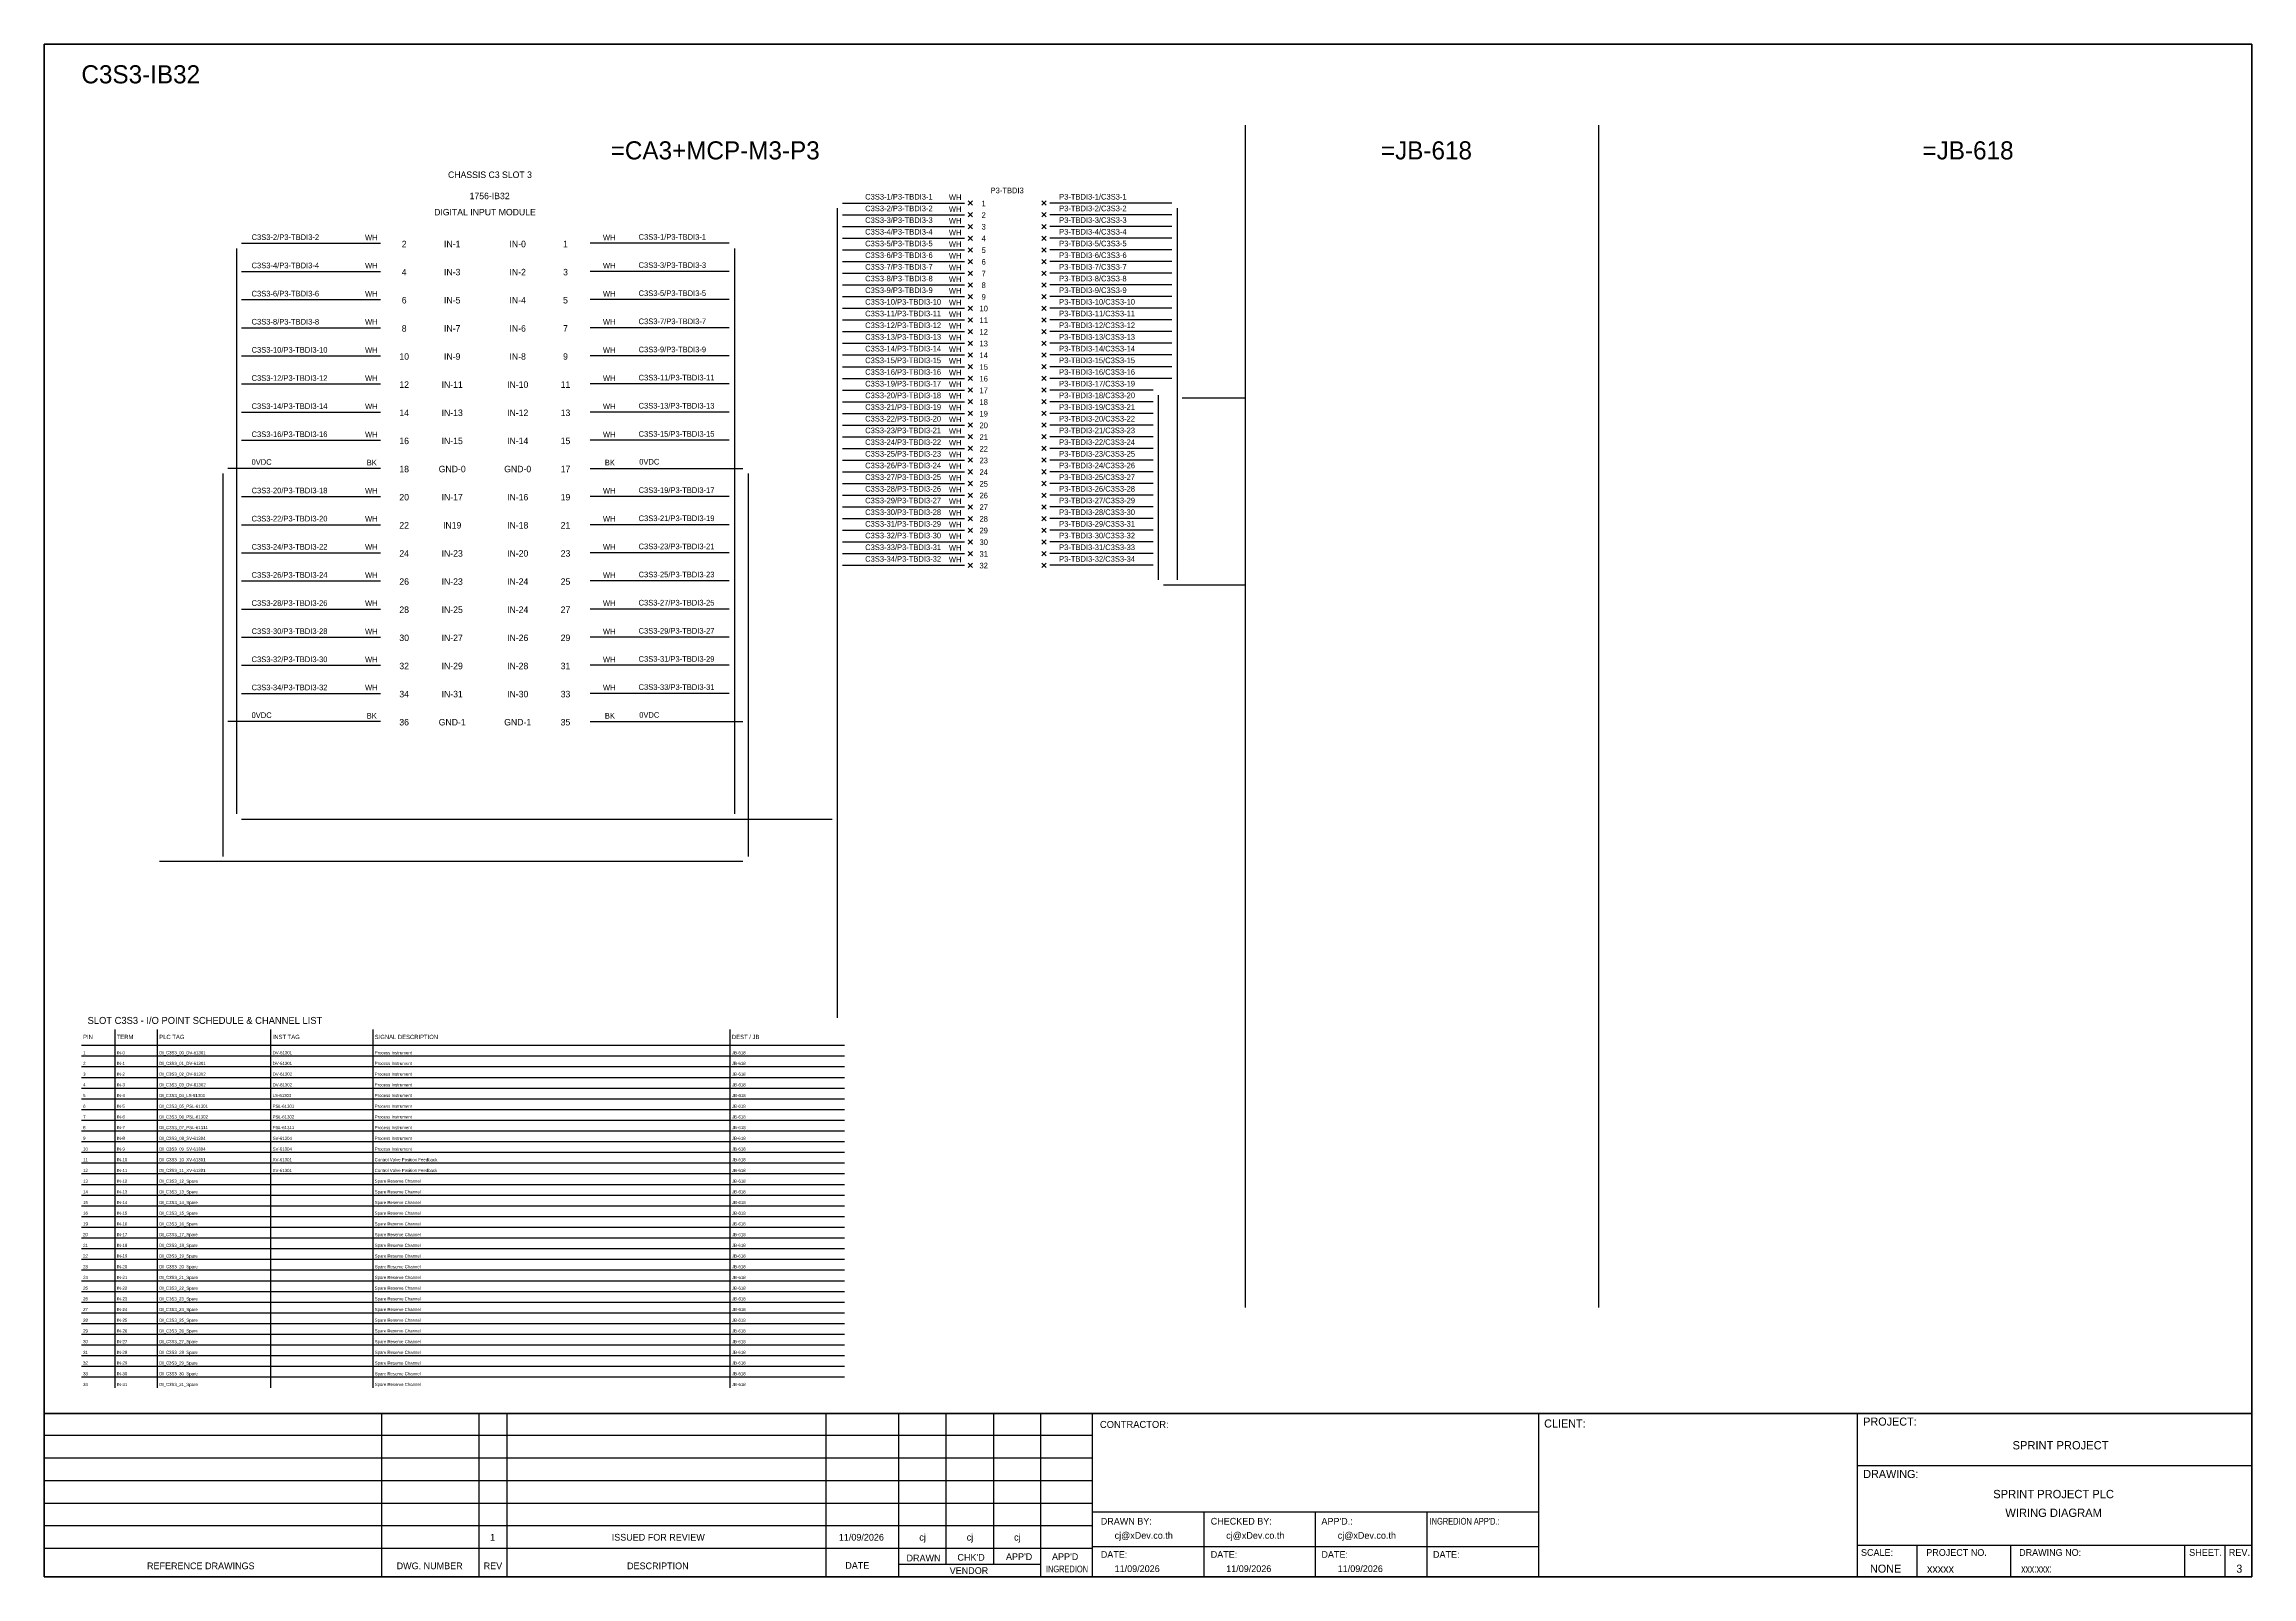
# Model space of a CAD drawing. Header units: metres. Extents: x 0 to 20667, y -39055 to 2704.
# Drawn here: x 8387 to 12280, y -18025 to -15321 of the extents above; entities that cross this region are included whole.
import ezdxf
from ezdxf.enums import TextEntityAlignment as Align

# ---------------------------------------------------------------- set-up
doc = ezdxf.new("R2010")
doc.units = ezdxf.units.M

msp = doc.modelspace()

# ---------------------------------------------------------------- linework, layer by layer
at = {"color": 1, "ltscale": 25.4}
for p, q in [((10023.8, -15597.8), (10016.2, -15605.4)), ((10016.2, -15597.8), (10023.8, -15605.4)), ((10145.9, -15597.8), (10153.6, -15605.4)), ((10153.6, -15597.8), (10145.9, -15605.4)), ((10023.8, -15618.4), (10016.2, -15626)), ((10016.2, -15618.4), (10023.8, -15626)), ((10023.8, -15639), (10016.2, -15646.7)), ((10016.2, -15639), (10023.8, -15646.7)), ((10145.9, -15618.4), (10153.6, -15626)), ((10153.6, -15618.4), (10145.9, -15626)), ((10145.9, -15639), (10153.6, -15646.7)), ((10153.6, -15639), (10145.9, -15646.7)), ((10023.8, -15659.6), (10016.2, -15667.3)), ((10016.2, -15659.6), (10023.8, -15667.3)), ((10023.8, -15680.2), (10016.2, -15687.9)), ((10016.2, -15680.2), (10023.8, -15687.9)), ((10145.9, -15659.6), (10153.6, -15667.3)), ((10153.6, -15659.6), (10145.9, -15667.3)), ((10145.9, -15680.2), (10153.6, -15687.9)), ((10153.6, -15680.2), (10145.9, -15687.9)), ((10023.8, -15700.8), (10016.2, -15708.5)), ((10016.2, -15700.8), (10023.8, -15708.5)), ((10023.8, -15721.4), (10016.2, -15729.1)), ((10016.2, -15721.4), (10023.8, -15729.1)), ((10145.9, -15700.8), (10153.6, -15708.5)), ((10153.6, -15700.8), (10145.9, -15708.5)), ((10145.9, -15721.4), (10153.6, -15729.1)), ((10153.6, -15721.4), (10145.9, -15729.1)), ((10023.8, -15742), (10016.2, -15749.7)), ((10016.2, -15742), (10023.8, -15749.7)), ((10023.8, -15762.7), (10016.2, -15770.3)), ((10016.2, -15762.7), (10023.8, -15770.3)), ((10145.9, -15742), (10153.6, -15749.7)), ((10153.6, -15742), (10145.9, -15749.7)), ((10145.9, -15762.7), (10153.6, -15770.3)), ((10153.6, -15762.7), (10145.9, -15770.3)), ((10023.8, -15783.3), (10016.2, -15790.9)), ((10016.2, -15783.3), (10023.8, -15790.9)), ((10023.8, -15803.9), (10016.2, -15811.5)), ((10016.2, -15803.9), (10023.8, -15811.5)), ((10145.9, -15783.3), (10153.6, -15790.9)), ((10153.6, -15783.3), (10145.9, -15790.9)), ((10145.9, -15803.9), (10153.6, -15811.5)), ((10153.6, -15803.9), (10145.9, -15811.5)), ((10023.8, -15824.5), (10016.2, -15832.2)), ((10016.2, -15824.5), (10023.8, -15832.2)), ((10023.8, -15845.1), (10016.2, -15852.8)), ((10016.2, -15845.1), (10023.8, -15852.8)), ((10145.9, -15824.5), (10153.6, -15832.2)), ((10153.6, -15824.5), (10145.9, -15832.2)), ((10145.9, -15845.1), (10153.6, -15852.8)), ((10153.6, -15845.1), (10145.9, -15852.8)), ((10023.8, -15865.7), (10016.2, -15873.4)), ((10016.2, -15865.7), (10023.8, -15873.4)), ((10145.9, -15865.7), (10153.6, -15873.4)), ((10153.6, -15865.7), (10145.9, -15873.4)), ((10023.8, -15886.3), (10016.2, -15894)), ((10016.2, -15886.3), (10023.8, -15894)), ((10023.8, -15906.9), (10016.2, -15914.6)), ((10016.2, -15906.9), (10023.8, -15914.6)), ((10145.9, -15886.3), (10153.6, -15894)), ((10153.6, -15886.3), (10145.9, -15894)), ((10145.9, -15906.9), (10153.6, -15914.6)), ((10153.6, -15906.9), (10145.9, -15914.6)), ((10023.8, -15927.5), (10016.2, -15935.2)), ((10016.2, -15927.5), (10023.8, -15935.2)), ((10023.8, -15948.2), (10016.2, -15955.8)), ((10016.2, -15948.2), (10023.8, -15955.8)), ((10145.9, -15927.5), (10153.6, -15935.2)), ((10153.6, -15927.5), (10145.9, -15935.2)), ((10145.9, -15948.2), (10153.6, -15955.8)), ((10153.6, -15948.2), (10145.9, -15955.8)), ((10023.8, -15968.8), (10016.2, -15976.4)), ((10016.2, -15968.8), (10023.8, -15976.4)), ((10023.8, -15989.4), (10016.2, -15997.1)), ((10016.2, -15989.4), (10023.8, -15997.1)), ((10145.9, -15968.8), (10153.6, -15976.4)), ((10153.6, -15968.8), (10145.9, -15976.4)), ((10145.9, -15989.4), (10153.6, -15997.1)), ((10153.6, -15989.4), (10145.9, -15997.1)), ((10023.8, -16010), (10016.2, -16017.7)), ((10016.2, -16010), (10023.8, -16017.7)), ((10023.8, -16030.6), (10016.2, -16038.3)), ((10016.2, -16030.6), (10023.8, -16038.3)), ((10145.9, -16010), (10153.6, -16017.7)), ((10153.6, -16010), (10145.9, -16017.7)), ((10145.9, -16030.6), (10153.6, -16038.3)), ((10153.6, -16030.6), (10145.9, -16038.3)), ((10023.8, -16051.2), (10016.2, -16058.9)), ((10016.2, -16051.2), (10023.8, -16058.9)), ((10023.8, -16071.8), (10016.2, -16079.5)), ((10016.2, -16071.8), (10023.8, -16079.5)), ((10145.9, -16051.2), (10153.6, -16058.9)), ((10153.6, -16051.2), (10145.9, -16058.9)), ((10145.9, -16071.8), (10153.6, -16079.5)), ((10153.6, -16071.8), (10145.9, -16079.5)), ((10023.8, -16092.4), (10016.2, -16100.1)), ((10016.2, -16092.4), (10023.8, -16100.1)), ((10023.8, -16113.1), (10016.2, -16120.7)), ((10016.2, -16113.1), (10023.8, -16120.7)), ((10145.9, -16092.4), (10153.6, -16100.1)), ((10153.6, -16092.4), (10145.9, -16100.1)), ((10145.9, -16113.1), (10153.6, -16120.7)), ((10153.6, -16113.1), (10145.9, -16120.7)), ((10023.8, -16133.7), (10016.2, -16141.3)), ((10016.2, -16133.7), (10023.8, -16141.3)), ((10023.8, -16154.3), (10016.2, -16161.9)), ((10016.2, -16154.3), (10023.8, -16161.9)), ((10145.9, -16133.7), (10153.6, -16141.3)), ((10153.6, -16133.7), (10145.9, -16141.3)), ((10145.9, -16154.3), (10153.6, -16161.9)), ((10153.6, -16154.3), (10145.9, -16161.9)), ((10023.8, -16174.9), (10016.2, -16182.6)), ((10016.2, -16174.9), (10023.8, -16182.6)), ((10023.8, -16195.5), (10016.2, -16203.2)), ((10016.2, -16195.5), (10023.8, -16203.2)), ((10145.9, -16174.9), (10153.6, -16182.6)), ((10153.6, -16174.9), (10145.9, -16182.6)), ((10145.9, -16195.5), (10153.6, -16203.2)), ((10153.6, -16195.5), (10145.9, -16203.2)), ((10023.8, -16216.1), (10016.2, -16223.8)), ((10016.2, -16216.1), (10023.8, -16223.8)), ((10145.9, -16216.1), (10153.6, -16223.8)), ((10153.6, -16216.1), (10145.9, -16223.8)), ((10023.8, -16236.7), (10016.2, -16244.4)), ((10016.2, -16236.7), (10023.8, -16244.4)), ((10145.9, -16236.7), (10153.6, -16244.4)), ((10153.6, -16236.7), (10145.9, -16244.4))]:
    msp.add_line(p, q, dxfattribs=at)
at = {"color": 7}
for p, q in [((8452.3, -17087.4), (9798.1, -17087.4)), ((8511.6, -17691.5), (8511.6, -17059.4)), ((8586.6, -17691.5), (8586.6, -17059.4)), ((8786.6, -17691.5), (8786.6, -17059.4)), ((8966.6, -17691.5), (8966.6, -17059.4)), ((9596.6, -17691.5), (9596.6, -17059.4))]:
    msp.add_line(p, q, dxfattribs=at)
at = {"color": 8}
for p, q in [((8452.3, -17106.3), (9798.1, -17106.3)), ((8452.3, -17125.1), (9798.1, -17125.1)), ((8452.3, -17144), (9798.1, -17144)), ((8452.3, -17162.9), (9798.1, -17162.9)), ((8452.3, -17181.8), (9798.1, -17181.8)), ((8452.3, -17200.7), (9798.1, -17200.7)), ((8452.3, -17219.5), (9798.1, -17219.5)), ((8452.3, -17238.4), (9798.1, -17238.4)), ((8452.3, -17257.3), (9798.1, -17257.3)), ((8452.3, -17276.2), (9798.1, -17276.2)), ((8452.3, -17295), (9798.1, -17295)), ((8452.3, -17313.9), (9798.1, -17313.9)), ((8452.3, -17332.8), (9798.1, -17332.8)), ((8452.3, -17351.7), (9798.1, -17351.7)), ((8452.3, -17370.6), (9798.1, -17370.6)), ((8452.3, -17389.4), (9798.1, -17389.4)), ((8452.3, -17408.3), (9798.1, -17408.3)), ((8452.3, -17427.2), (9798.1, -17427.2)), ((8452.3, -17446.1), (9798.1, -17446.1)), ((8452.3, -17464.9), (9798.1, -17464.9)), ((8452.3, -17483.8), (9798.1, -17483.8)), ((8452.3, -17502.7), (9798.1, -17502.7)), ((8452.3, -17521.6), (9798.1, -17521.6)), ((8452.3, -17540.5), (9798.1, -17540.5)), ((8452.3, -17559.3), (9798.1, -17559.3)), ((8452.3, -17578.2), (9798.1, -17578.2)), ((8452.3, -17597.1), (9798.1, -17597.1)), ((8452.3, -17616), (9798.1, -17616)), ((8452.3, -17634.9), (9798.1, -17634.9)), ((8452.3, -17653.7), (9798.1, -17653.7)), ((8452.3, -17672.6), (9798.1, -17672.6))]:
    msp.add_line(p, q, dxfattribs=at)
at = {"color": 4}
for p, q in [((11688.9, -17969.2), (11688.9, -18025.3)), ((11854.2, -17969.2), (11854.2, -18025.3))]:
    msp.add_line(p, q, dxfattribs=at)
at = {"color": 4, "ltscale": 0.5}
for p, q in [((12161.3, -17969.2), (12161.3, -18025.3)), ((12161.3, -17969.2), (12161.3, -18025.3)), ((12232.5, -17969.2), (12232.5, -18025.3)), ((12232.5, -17969.2), (12232.5, -18025.3))]:
    msp.add_line(p, q, dxfattribs=at)
at = {"layer": 'GT_1', "color": 4}
for p, q in [((8982, -18025.3), (8982, -17737.1)), ((9153.9, -18025.3), (9153.9, -17737.1)), ((9203, -18025.3), (9203, -17737.1)), ((9765.7, -18025.3), (9765.7, -17737.1)), ((9894, -18025.3), (9894, -17737.1)), ((9977.6, -18003.5), (9977.6, -17737.1)), ((10061.1, -18003.5), (10061.1, -17737.1)), ((10144.4, -18025.3), (10144.4, -17737.1)), ((10235.4, -18025.3), (10235.4, -17737.1)), ((11022.4, -18025.3), (11022.4, -17737.1)), ((11584.7, -18025.3), (11584.7, -17737.1)), ((11584.7, -18025.3), (11584.7, -17737.1)), ((11584.7, -18025.3), (11584.7, -17737.1)), ((10235.4, -17776), (8386.6, -17776)), ((10235.4, -17815.8), (8386.6, -17815.8)), ((10235.4, -17855.7), (8386.6, -17855.7)), ((10235.4, -17895.6), (8386.6, -17895.6)), ((10235.4, -17935.5), (8386.6, -17935.5)), ((11022.4, -17911), (10235.4, -17911)), ((10432.2, -18025.3), (10432.2, -17911)), ((10628.9, -18025.3), (10628.9, -17911)), ((10825.7, -18025.3), (10825.7, -17911)), ((10235.3, -17975.5), (8386.6, -17975.5)), ((11022.4, -17972.4), (10235.4, -17972.4)), ((11584.7, -17969.2), (12279.9, -17969.2)), ((10144.4, -18003.5), (9894, -18003.5))]:
    msp.add_line(p, q, dxfattribs=at)
at = {"layer": 'HELPPOINT', "color": 4, "lineweight": 35}
for p, q in [((8386.6, -18025.3), (8386.6, -15321.1)), ((8386.6, -15321.1), (12279.9, -15321.1)), ((8386.6, -18025.3), (8386.6, -15321.1)), ((8386.6, -15321.1), (12279.9, -15321.1)), ((12279.9, -15321.1), (12279.9, -18025.3)), ((12279.9, -15321.1), (12279.9, -18025.3)), ((12279.9, -18025.3), (8386.6, -18025.3)), ((12279.9, -18025.3), (8386.6, -18025.3))]:
    msp.add_line(p, q, dxfattribs=at)
at = {"layer": 'HELPPOINT', "color": 4}
for p, q in [((11584.7, -17828.7), (12279.9, -17828.7)), ((11584.7, -17828.7), (12279.9, -17828.7)), ((11584.7, -17969.2), (12279.9, -17969.2))]:
    msp.add_line(p, q, dxfattribs=at)
at = {"layer": 'IE-WIRE', "color": 4, "ltscale": 25.4}
for p, q in [((9785.2, -15610.7), (9785.2, -17039.1)), ((9794.3, -15601.6), (10009.7, -15601.6)), ((10375.4, -15601.6), (10160, -15601.6)), ((10384.5, -15610.7), (10384.5, -16266.3)), ((9794.3, -15622.2), (10009.7, -15622.2)), ((9794.3, -15642.8), (10009.7, -15642.8)), ((10375.4, -15622.2), (10160, -15622.2)), ((10375.4, -15642.8), (10160, -15642.8)), ((8725.6, -15681.7), (8725.6, -16679.1)), ((8734.8, -15672.5), (8980, -15672.5)), ((9594.8, -15672.5), (9349.5, -15672.5)), ((9603.9, -15681.7), (9603.9, -16679.1)), ((9794.3, -15663.4), (10009.7, -15663.4)), ((9794.3, -15684), (10009.7, -15684)), ((10375.4, -15663.4), (10160, -15663.4)), ((10375.4, -15684), (10160, -15684)), ((8734.8, -15722.2), (8980, -15722.2)), ((9594.8, -15722.2), (9349.5, -15722.2)), ((9794.3, -15704.7), (10009.7, -15704.7)), ((9794.3, -15725.3), (10009.7, -15725.3)), ((10375.4, -15704.7), (10160, -15704.7)), ((10375.4, -15725.3), (10160, -15725.3)), ((9794.3, -15745.9), (10009.7, -15745.9)), ((9794.3, -15766.5), (10009.7, -15766.5)), ((10375.4, -15745.9), (10160, -15745.9)), ((10375.4, -15766.5), (10160, -15766.5)), ((8734.8, -15771.8), (8980, -15771.8)), ((9594.8, -15771.8), (9349.5, -15771.8)), ((9794.3, -15787.1), (10009.7, -15787.1)), ((10375.4, -15787.1), (10160, -15787.1)), ((8734.8, -15821.4), (8980, -15821.4)), ((9594.8, -15821.4), (9349.5, -15821.4)), ((9794.3, -15807.7), (10009.7, -15807.7)), ((9794.3, -15828.3), (10009.7, -15828.3)), ((10375.4, -15807.7), (10160, -15807.7)), ((10375.4, -15828.3), (10160, -15828.3)), ((8734.8, -15871.1), (8980, -15871.1)), ((9594.8, -15871.1), (9349.5, -15871.1)), ((9794.3, -15848.9), (10009.7, -15848.9)), ((9794.3, -15869.5), (10009.7, -15869.5)), ((10375.4, -15848.9), (10160, -15848.9)), ((10375.4, -15869.5), (10160, -15869.5)), ((8734.8, -15920.7), (8980, -15920.7)), ((9594.8, -15920.7), (9349.5, -15920.7)), ((9794.3, -15890.2), (10009.7, -15890.2)), ((9794.3, -15910.8), (10009.7, -15910.8)), ((10375.4, -15890.2), (10160, -15890.2)), ((10375.4, -15910.8), (10160, -15910.8)), ((9794.3, -15931.4), (10009.7, -15931.4)), ((9794.3, -15952), (10009.7, -15952)), ((10342.3, -15931.4), (10160, -15931.4)), ((10342.3, -15952), (10160, -15952)), ((10351.4, -15940.5), (10351.4, -16266.3)), ((8734.8, -15970.3), (8980, -15970.3)), ((9594.8, -15970.3), (9349.5, -15970.3)), ((9794.3, -15972.6), (10009.7, -15972.6)), ((9794.3, -15993.2), (10009.7, -15993.2)), ((10342.3, -15972.6), (10160, -15972.6)), ((10342.3, -15993.2), (10160, -15993.2)), ((8734.8, -16020), (8980, -16020)), ((9594.8, -16020), (9349.5, -16020)), ((9794.3, -16013.8), (10009.7, -16013.8)), ((9794.3, -16034.4), (10009.7, -16034.4)), ((10342.3, -16013.8), (10160, -16013.8)), ((10342.3, -16034.4), (10160, -16034.4)), ((9794.3, -16055.1), (10009.7, -16055.1)), ((9794.3, -16075.7), (10009.7, -16075.7)), ((10342.3, -16055.1), (10160, -16055.1)), ((10342.3, -16075.7), (10160, -16075.7)), ((9794.3, -16096.3), (10009.7, -16096.3)), ((9794.3, -16116.9), (10009.7, -16116.9)), ((10342.3, -16096.3), (10160, -16096.3)), ((10342.3, -16116.9), (10160, -16116.9)), ((8734.8, -16119.2), (8980, -16119.2)), ((9594.8, -16119.2), (9349.5, -16119.2)), ((9794.3, -16137.5), (10009.7, -16137.5)), ((10342.3, -16137.5), (10160, -16137.5)), ((8734.8, -16168.9), (8980, -16168.9)), ((9594.8, -16168.9), (9349.5, -16168.9)), ((9794.3, -16158.1), (10009.7, -16158.1)), ((9794.3, -16178.7), (10009.7, -16178.7)), ((10342.3, -16158.1), (10160, -16158.1)), ((10342.3, -16178.7), (10160, -16178.7)), ((8734.8, -16218.5), (8980, -16218.5)), ((9594.8, -16218.5), (9349.5, -16218.5)), ((9794.3, -16199.3), (10009.7, -16199.3)), ((9794.3, -16219.9), (10009.7, -16219.9)), ((10342.3, -16199.3), (10160, -16199.3)), ((10342.3, -16219.9), (10160, -16219.9)), ((8734.8, -16268.1), (8980, -16268.1)), ((9594.8, -16268.1), (9349.5, -16268.1)), ((9794.3, -16240.6), (10009.7, -16240.6)), ((10342.3, -16240.6), (10160, -16240.6)), ((8734.8, -16317.8), (8980, -16317.8)), ((9594.8, -16317.8), (9349.5, -16317.8)), ((8734.8, -16367.4), (8980, -16367.4)), ((9594.8, -16367.4), (9349.5, -16367.4)), ((8734.8, -16417), (8980, -16417)), ((9594.8, -16417), (9349.5, -16417)), ((8734.8, -16466.7), (8980, -16466.7)), ((9594.8, -16466.7), (9349.5, -16466.7))]:
    msp.add_line(p, q, dxfattribs=at)
at = {"layer": 'IE-WIRE', "color": 4}
for p, q in [((10393.5, -15945.4), (10504.8, -15945.4)), ((10360.4, -16275.2), (10504.8, -16275.2)), ((8734.7, -16688.3), (9776, -16688.3))]:
    msp.add_line(p, q, dxfattribs=at)
at = {"layer": 'IE-WIRE', "color": 7, "ltscale": 25.4}
for p, q in [((8701.5, -16078.7), (8701.5, -16754.4)), ((8980, -16069.6), (8710.6, -16069.6)), ((9349.5, -16069.6), (9618.9, -16069.6)), ((9628, -16078.7), (9628, -16754.4)), ((8980, -16516.3), (8710.6, -16516.3)), ((9349.5, -16516.3), (9618.9, -16516.3)), ((9619, -16763.3), (8590, -16763.3))]:
    msp.add_line(p, q, dxfattribs=at)
at = {"layer": 'MEMBER', "color": 4, "lineweight": 35}
msp.add_line((8386.6, -17737.1), (12279.9, -17737.1), dxfattribs=at)
msp.add_line((8386.6, -17737.1), (12279.9, -17737.1), dxfattribs=at)
at = {"layer": 'MEMBER', "color": 4}
for p, q in [((11584.7, -17828.7), (12279.9, -17828.7)), ((11584.7, -17828.7), (12279.9, -17828.7)), ((11584.7, -17969.2), (12279.9, -17969.2)), ((11584.7, -17969.2), (12279.9, -17969.2))]:
    msp.add_line(p, q, dxfattribs=at)
at = {"layer": 'x01001-FrameArea'}
for p, q in [((10504.8, -15463.8), (10504.8, -17550.3)), ((11127.9, -15463.8), (11127.9, -17550.3))]:
    msp.add_line(p, q, dxfattribs=at)

# ---------------------------------------------------------------- texts
at = {"color": 2}
msp.add_text('C3S3-IB32', height=32, dxfattribs=at).set_placement((8452.3, -15390.3))
for s, height, p in [('=CA3+MCP-M3-P3', 32, (9570, -15508.5)), ('=JB-618', 32, (10824.3, -15508.5)), ('=JB-618', 32, (11779.4, -15508.5)), ('CHASSIS C3 SLOT 3', 11.441, (9172.8, -15551.5)), ('DIGITAL INPUT MODULE', 11.441, (9164, -15617.5)), ('1756-IB32', 11.44, (9172.2, -15588.9)), ('2', 11.4, (9021.5, -15673.7)), ('IN-1', 11.44, (9106.2, -15673.7)), ('IN-0', 11.44, (9221.7, -15673.7)), ('1', 11.4, (9306, -15673.7)), ('4', 11.4, (9021.5, -15723.3)), ('IN-3', 11.44, (9106.2, -15723.3)), ('IN-2', 11.44, (9221.7, -15723.3)), ('3', 11.4, (9306, -15723.3)), ('6', 11.4, (9021.5, -15772.9)), ('IN-5', 11.44, (9106.2, -15772.9)), ('IN-4', 11.44, (9221.7, -15772.9)), ('5', 11.4, (9306, -15772.9)), ('8', 11.4, (9021.5, -15822.6)), ('IN-7', 11.44, (9106.2, -15822.6)), ('IN-6', 11.44, (9221.7, -15822.6)), ('7', 11.4, (9306, -15822.6)), ('10', 11.44, (9021.5, -15872.2)), ('IN-9', 11.44, (9106.2, -15872.2)), ('IN-8', 11.44, (9221.7, -15872.2)), ('9', 11.4, (9306, -15872.2)), ('12', 11.44, (9021.5, -15921.8)), ('IN-11', 11.44, (9106.2, -15921.8)), ('IN-10', 11.44, (9221.7, -15921.8)), ('11', 11.44, (9306, -15921.8)), ('14', 11.44, (9021.5, -15971.5)), ('IN-13', 11.44, (9106.2, -15971.5)), ('IN-12', 11.44, (9221.7, -15971.5)), ('13', 11.44, (9306, -15971.5)), ('16', 11.44, (9021.5, -16021.1)), ('IN-15', 11.44, (9106.2, -16021.1)), ('IN-14', 11.44, (9221.7, -16021.1)), ('15', 11.44, (9306, -16021.1)), ('18', 11.44, (9021.5, -16070.7)), ('GND-0', 11.44, (9106.2, -16070.7)), ('GND-0', 11.44, (9221.7, -16070.7)), ('17', 11.44, (9306, -16070.7)), ('20', 11.44, (9021.5, -16120.4)), ('IN-17', 11.44, (9106.2, -16120.4)), ('IN-16', 11.44, (9221.7, -16120.4)), ('19', 11.44, (9306, -16120.4)), ('22', 11.44, (9021.5, -16170)), ('IN19', 11.44, (9106.2, -16170)), ('IN-18', 11.44, (9221.7, -16170)), ('21', 11.44, (9306, -16170)), ('24', 11.44, (9021.5, -16219.6)), ('IN-23', 11.44, (9106.2, -16219.6)), ('IN-20', 11.44, (9221.7, -16219.6)), ('23', 11.44, (9306, -16219.6)), ('26', 11.44, (9021.5, -16269.3)), ('IN-23', 11.44, (9106.2, -16269.3)), ('IN-24', 11.44, (9221.7, -16269.3)), ('25', 11.44, (9306, -16269.3)), ('28', 11.44, (9021.5, -16318.9)), ('IN-25', 11.44, (9106.2, -16318.9)), ('IN-24', 11.44, (9221.7, -16318.9)), ('27', 11.44, (9306, -16318.9)), ('30', 11.44, (9021.5, -16368.5)), ('IN-27', 11.44, (9106.2, -16368.5)), ('IN-26', 11.44, (9221.7, -16368.5)), ('29', 11.44, (9306, -16368.5)), ('32', 11.44, (9021.5, -16418.2)), ('IN-29', 11.44, (9106.2, -16418.2)), ('IN-28', 11.44, (9221.7, -16418.2)), ('31', 11.44, (9306, -16418.2)), ('34', 11.44, (9021.5, -16467.8)), ('IN-31', 11.44, (9106.2, -16467.8)), ('IN-30', 11.44, (9221.7, -16467.8)), ('33', 11.44, (9306, -16467.8)), ('36', 11.44, (9021.5, -16517.4)), ('GND-1', 11.44, (9106.2, -16517.4)), ('GND-1', 11.44, (9221.7, -16517.4)), ('35', 11.44, (9306, -16517.4))]:
    msp.add_text(s, height=height, dxfattribs=at).set_placement(p, align=Align.MIDDLE_CENTER)
at = {"color": 4}
for s, height, p in [('C3S3-1/P3-TBDI3-1', 9.949, (9834.5, -15595.3)), ('C3S3-2/P3-TBDI3-2', 9.949, (9834.5, -15615.9)), ('WH', 9.95, (9982.1, -15596.3)), ('WH', 9.95, (9982.1, -15617)), ('P3-TBDI3-1/C3S3-1', 9.949, (10176.5, -15595.3)), ('P3-TBDI3-2/C3S3-2', 9.949, (10176.5, -15615.9)), ('C3S3-3/P3-TBDI3-3', 9.949, (9834.5, -15636.5)), ('C3S3-4/P3-TBDI3-4', 9.949, (9834.5, -15657.1)), ('WH', 9.95, (9982.1, -15637.6)), ('WH', 9.95, (9982.1, -15658.2)), ('P3-TBDI3-3/C3S3-3', 9.949, (10176.5, -15636.5)), ('P3-TBDI3-4/C3S3-4', 9.949, (10176.5, -15657.1)), ('C3S3-2/P3-TBDI3-2', 9.949, (8752.4, -15666.6)), ('WH', 9.95, (8952.5, -15667.3)), ('WH', 9.95, (9372, -15667.3)), ('C3S3-1/P3-TBDI3-1', 9.949, (9434.9, -15666.2)), ('C3S3-5/P3-TBDI3-5', 9.949, (9834.5, -15677.8)), ('C3S3-6/P3-TBDI3-6', 9.949, (9834.5, -15698.4)), ('WH', 9.95, (9982.1, -15678.8)), ('WH', 9.95, (9982.1, -15699.4)), ('P3-TBDI3-5/C3S3-5', 9.949, (10176.5, -15677.8)), ('P3-TBDI3-6/C3S3-6', 9.949, (10176.5, -15698.4)), ('C3S3-4/P3-TBDI3-4', 9.949, (8752.4, -15716.5)), ('WH', 9.95, (8952.5, -15716.9)), ('WH', 9.95, (9372, -15716.9)), ('C3S3-3/P3-TBDI3-3', 9.949, (9434.9, -15715.9)), ('C3S3-7/P3-TBDI3-7', 9.949, (9834.5, -15719)), ('WH', 9.95, (9982.1, -15720)), ('P3-TBDI3-7/C3S3-7', 9.949, (10176.5, -15719)), ('C3S3-6/P3-TBDI3-6', 9.949, (8752.4, -15766.2)), ('WH', 9.95, (8952.5, -15766.5)), ('WH', 9.95, (9372, -15766.5)), ('C3S3-5/P3-TBDI3-5', 9.949, (9434.9, -15765.5)), ('C3S3-8/P3-TBDI3-8', 9.949, (9834.5, -15739.6)), ('C3S3-9/P3-TBDI3-9', 9.949, (9834.5, -15760.2)), ('WH', 9.95, (9982.1, -15740.6)), ('WH', 9.95, (9982.1, -15761.2)), ('P3-TBDI3-8/C3S3-8', 9.949, (10176.5, -15739.6)), ('P3-TBDI3-9/C3S3-9', 9.949, (10176.5, -15760.2)), ('C3S3-8/P3-TBDI3-8', 9.949, (8752.4, -15815.8)), ('WH', 9.95, (8952.5, -15816.2)), ('WH', 9.95, (9372, -15816.2)), ('C3S3-7/P3-TBDI3-7', 9.949, (9434.9, -15815.1)), ('C3S3-10/P3-TBDI3-10', 9.949, (9834.5, -15780.8)), ('C3S3-11/P3-TBDI3-11', 9.949, (9834.5, -15801.4)), ('WH', 9.95, (9982.1, -15781.8)), ('WH', 9.95, (9982.1, -15802.5)), ('P3-TBDI3-10/C3S3-10', 9.949, (10176.5, -15780.8)), ('P3-TBDI3-11/C3S3-11', 9.949, (10176.5, -15801.4)), ('C3S3-12/P3-TBDI3-12', 9.949, (9834.5, -15822)), ('C3S3-13/P3-TBDI3-13', 9.949, (9834.5, -15842.6)), ('WH', 9.95, (9982.1, -15823.1)), ('WH', 9.95, (9982.1, -15843.7)), ('P3-TBDI3-12/C3S3-12', 9.949, (10176.5, -15822)), ('P3-TBDI3-13/C3S3-13', 9.949, (10176.5, -15842.6)), ('C3S3-10/P3-TBDI3-10', 9.949, (8752.4, -15865.4)), ('WH', 9.95, (8952.5, -15865.8)), ('WH', 9.95, (9372, -15865.8)), ('C3S3-9/P3-TBDI3-9', 9.949, (9434.9, -15864.8)), ('C3S3-14/P3-TBDI3-14', 9.949, (9834.5, -15863.3)), ('C3S3-15/P3-TBDI3-15', 9.949, (9834.5, -15883.9)), ('WH', 9.95, (9982.1, -15864.3)), ('WH', 9.95, (9982.1, -15884.9)), ('P3-TBDI3-14/C3S3-14', 9.949, (10176.5, -15863.3)), ('P3-TBDI3-15/C3S3-15', 9.949, (10176.5, -15883.9)), ('C3S3-12/P3-TBDI3-12', 9.949, (8752.4, -15915.1)), ('WH', 9.95, (8952.5, -15915.4)), ('WH', 9.95, (9372, -15915.4)), ('C3S3-11/P3-TBDI3-11', 9.949, (9434.9, -15914.4)), ('C3S3-16/P3-TBDI3-16', 9.949, (9834.5, -15904.5)), ('C3S3-19/P3-TBDI3-17', 9.949, (9834.5, -15925.1)), ('WH', 9.95, (9982.1, -15905.5)), ('WH', 9.95, (9982.1, -15926.1)), ('P3-TBDI3-16/C3S3-16', 9.949, (10176.5, -15904.5)), ('P3-TBDI3-17/C3S3-19', 9.949, (10176.5, -15925.1)), ('C3S3-14/P3-TBDI3-14', 9.949, (8752.4, -15964.7)), ('WH', 9.95, (8952.5, -15965.1)), ('WH', 9.95, (9372, -15965.1)), ('C3S3-13/P3-TBDI3-13', 9.949, (9434.9, -15964)), ('C3S3-20/P3-TBDI3-18', 9.949, (9834.5, -15945.7)), ('C3S3-21/P3-TBDI3-19', 9.949, (9834.5, -15966.3)), ('WH', 9.95, (9982.1, -15946.7)), ('WH', 9.95, (9982.1, -15967.4)), ('P3-TBDI3-18/C3S3-20', 9.949, (10176.5, -15945.7)), ('P3-TBDI3-19/C3S3-21', 9.949, (10176.5, -15966.3)), ('C3S3-22/P3-TBDI3-20', 9.949, (9834.5, -15986.9)), ('C3S3-23/P3-TBDI3-21', 9.949, (9834.5, -16007.5)), ('WH', 9.95, (9982.1, -15988)), ('WH', 9.95, (9982.1, -16008.6)), ('P3-TBDI3-20/C3S3-22', 9.949, (10176.5, -15986.9)), ('P3-TBDI3-21/C3S3-23', 9.949, (10176.5, -16007.5)), ('C3S3-16/P3-TBDI3-16', 9.949, (8752.4, -16014.3)), ('WH', 9.95, (8952.5, -16014.7)), ('WH', 9.95, (9372, -16014.7)), ('C3S3-15/P3-TBDI3-15', 9.949, (9434.9, -16013.7)), ('C3S3-24/P3-TBDI3-22', 9.949, (9834.5, -16028.2)), ('C3S3-25/P3-TBDI3-23', 9.949, (9834.5, -16048.8)), ('WH', 9.95, (9982.1, -16029.2)), ('WH', 9.95, (9982.1, -16049.8)), ('P3-TBDI3-22/C3S3-24', 9.949, (10176.5, -16028.2)), ('P3-TBDI3-23/C3S3-25', 9.949, (10176.5, -16048.8)), ('C3S3-26/P3-TBDI3-24', 9.949, (9834.5, -16069.4)), ('WH', 9.95, (9982.1, -16070.4)), ('P3-TBDI3-24/C3S3-26', 9.949, (10176.5, -16069.4)), ('C3S3-20/P3-TBDI3-18', 9.949, (8752.4, -16113.6)), ('WH', 9.95, (8952.5, -16114)), ('WH', 9.95, (9372, -16114)), ('C3S3-19/P3-TBDI3-17', 9.949, (9434.9, -16112.9)), ('C3S3-27/P3-TBDI3-25', 9.949, (9834.5, -16090)), ('C3S3-28/P3-TBDI3-26', 9.949, (9834.5, -16110.6)), ('WH', 9.95, (9982.1, -16091)), ('WH', 9.95, (9982.1, -16111.6)), ('P3-TBDI3-25/C3S3-27', 9.949, (10176.5, -16090)), ('P3-TBDI3-26/C3S3-28', 9.949, (10176.5, -16110.6)), ('C3S3-22/P3-TBDI3-20', 9.949, (8752.4, -16163.2)), ('WH', 9.95, (8952.5, -16163.6)), ('WH', 9.95, (9372, -16163.6)), ('C3S3-21/P3-TBDI3-19', 9.949, (9434.9, -16162.6)), ('C3S3-29/P3-TBDI3-27', 9.949, (9834.5, -16131.2)), ('C3S3-30/P3-TBDI3-28', 9.949, (9834.5, -16151.8)), ('WH', 9.95, (9982.1, -16132.2)), ('WH', 9.95, (9982.1, -16152.9)), ('P3-TBDI3-27/C3S3-29', 9.949, (10176.5, -16131.2)), ('P3-TBDI3-28/C3S3-30', 9.949, (10176.5, -16151.8)), ('C3S3-31/P3-TBDI3-29', 9.949, (9834.5, -16172.4)), ('C3S3-32/P3-TBDI3-30', 9.949, (9834.5, -16193)), ('WH', 9.95, (9982.1, -16173.5)), ('WH', 9.95, (9982.1, -16194.1)), ('P3-TBDI3-29/C3S3-31', 9.949, (10176.5, -16172.4)), ('P3-TBDI3-30/C3S3-32', 9.949, (10176.5, -16193)), ('C3S3-24/P3-TBDI3-22', 9.949, (8752.4, -16212.9)), ('WH', 9.95, (8952.5, -16213.2)), ('WH', 9.95, (9372, -16213.2)), ('C3S3-23/P3-TBDI3-21', 9.949, (9434.9, -16212.2)), ('C3S3-33/P3-TBDI3-31', 9.949, (9834.5, -16213.7)), ('C3S3-34/P3-TBDI3-32', 9.949, (9834.5, -16234.3)), ('WH', 9.95, (9982.1, -16214.7)), ('WH', 9.95, (9982.1, -16235.3)), ('P3-TBDI3-31/C3S3-33', 9.949, (10176.5, -16213.7)), ('P3-TBDI3-32/C3S3-34', 9.949, (10176.5, -16234.3)), ('C3S3-26/P3-TBDI3-24', 9.949, (8752.4, -16262.5)), ('WH', 9.95, (8952.5, -16262.9)), ('WH', 9.95, (9372, -16262.9)), ('C3S3-25/P3-TBDI3-23', 9.949, (9434.9, -16261.8)), ('C3S3-28/P3-TBDI3-26', 9.949, (8752.4, -16312.1)), ('WH', 9.95, (8952.5, -16312.5)), ('WH', 9.95, (9372, -16312.5)), ('C3S3-27/P3-TBDI3-25', 9.949, (9434.9, -16311.5)), ('C3S3-30/P3-TBDI3-28', 9.949, (8752.4, -16361.8)), ('C3S3-29/P3-TBDI3-27', 9.949, (9434.9, -16361.1)), ('WH', 9.95, (8952.5, -16362.1)), ('WH', 9.95, (9372, -16362.1)), ('C3S3-32/P3-TBDI3-30', 9.949, (8752.4, -16411.4)), ('WH', 9.95, (8952.5, -16411.8)), ('WH', 9.95, (9372, -16411.8)), ('C3S3-31/P3-TBDI3-29', 9.949, (9434.9, -16410.7)), ('C3S3-34/P3-TBDI3-32', 9.949, (8752.4, -16461)), ('WH', 9.95, (8952.5, -16461.4)), ('WH', 9.95, (9372, -16461.4)), ('C3S3-33/P3-TBDI3-31', 9.949, (9434.9, -16460.4))]:
    msp.add_text(s, height=height, dxfattribs=at).set_placement(p)
msp.add_text('P3-TBDI3', height=9.95, dxfattribs=at).set_placement((10084.9, -15579.2), align=Align.MIDDLE_CENTER)
at = {"color": 7}
for s, height, p in [('0VDC', 9.95, (8752.4, -16063.3)), ('BK', 9.95, (8955.5, -16064.3)), ('BK', 9.95, (9375.4, -16064.3)), ('0VDC', 9.95, (9436, -16062.8)), ('0VDC', 9.95, (8752.4, -16510)), ('BK', 9.95, (8955.5, -16511)), ('BK', 9.95, (9375.4, -16511)), ('0VDC', 9.95, (9436, -16509.5)), ('2', 5.5, (8455.3, -17122.1)), ('1', 5.5, (8455.3, -17103.3)), ('IN-0', 5.5, (8514.6, -17103.3)), ('IN-1', 5.5, (8514.6, -17122.1)), ('DI_C3S3_00_DV-61301', 5.5, (8589.6, -17103.3)), ('DI_C3S3_01_DV-61301', 5.5, (8589.6, -17122.1)), ('DV-61301', 5.5, (8789.6, -17103.3)), ('DV-61301', 5.5, (8789.6, -17122.1)), ('Process Instrument', 5.5, (8969.6, -17103.3)), ('Process Instrument', 5.5, (8969.6, -17122.1)), ('JB-618', 5.5, (9599.6, -17103.3)), ('JB-618', 5.5, (9599.6, -17122.1)), ('4', 5.5, (8455.3, -17159.9)), ('3', 5.5, (8455.3, -17141)), ('IN-2', 5.5, (8514.6, -17141)), ('IN-3', 5.5, (8514.6, -17159.9)), ('DI_C3S3_02_DV-61302', 5.5, (8589.6, -17141)), ('DI_C3S3_03_DV-61302', 5.5, (8589.6, -17159.9)), ('DV-61302', 5.5, (8789.6, -17141)), ('DV-61302', 5.5, (8789.6, -17159.9)), ('Process Instrument', 5.5, (8969.6, -17141)), ('Process Instrument', 5.5, (8969.6, -17159.9)), ('JB-618', 5.5, (9599.6, -17141)), ('JB-618', 5.5, (9599.6, -17159.9)), ('5', 5.5, (8455.3, -17178.8)), ('6', 5.5, (8455.3, -17197.7)), ('IN-4', 5.5, (8514.6, -17178.8)), ('IN-5', 5.5, (8514.6, -17197.7)), ('DI_C3S3_04_LS-61303', 5.5, (8589.6, -17178.8)), ('DI_C3S3_05_PSL-61301', 5.5, (8589.6, -17197.7)), ('LS-61303', 5.5, (8789.6, -17178.8)), ('PSL-61301', 5.5, (8789.6, -17197.7)), ('Process Instrument', 5.5, (8969.6, -17178.8)), ('Process Instrument', 5.5, (8969.6, -17197.7)), ('JB-618', 5.5, (9599.6, -17178.8)), ('JB-618', 5.5, (9599.6, -17197.7)), ('8', 5.5, (8455.3, -17235.4)), ('7', 5.5, (8455.3, -17216.5)), ('IN-6', 5.5, (8514.6, -17216.5)), ('IN-7', 5.5, (8514.6, -17235.4)), ('DI_C3S3_06_PSL-61302', 5.5, (8589.6, -17216.5)), ('DI_C3S3_07_PSL-61311', 5.5, (8589.6, -17235.4)), ('PSL-61302', 5.5, (8789.6, -17216.5)), ('PSL-61311', 5.5, (8789.6, -17235.4)), ('Process Instrument', 5.5, (8969.6, -17216.5)), ('Process Instrument', 5.5, (8969.6, -17235.4)), ('JB-618', 5.5, (9599.6, -17216.5)), ('JB-618', 5.5, (9599.6, -17235.4)), ('9', 5.5, (8455.3, -17254.3)), ('10', 5.5, (8455.3, -17273.2)), ('IN-8', 5.5, (8514.6, -17254.3)), ('IN-9', 5.5, (8514.6, -17273.2)), ('DI_C3S3_08_SV-61304', 5.5, (8589.6, -17254.3)), ('DI_C3S3_09_SV-61304', 5.5, (8589.6, -17273.2)), ('SV-61304', 5.5, (8789.6, -17254.3)), ('SV-61304', 5.5, (8789.6, -17273.2)), ('Control Valve Position Feedback', 5.5, (8969.6, -17292)), ('Process Instrument', 5.5, (8969.6, -17254.3)), ('Process Instrument', 5.5, (8969.6, -17273.2)), ('JB-618', 5.5, (9599.6, -17254.3)), ('JB-618', 5.5, (9599.6, -17273.2)), ('11', 5.5, (8455.3, -17292)), ('12', 5.5, (8455.3, -17310.9)), ('13', 5.5, (8455.3, -17329.8)), ('IN-10', 5.5, (8514.6, -17292)), ('IN-11', 5.5, (8514.6, -17310.9)), ('IN-12', 5.5, (8514.6, -17329.8)), ('DI_C3S3_10_XV-61301', 5.5, (8589.6, -17292)), ('DI_C3S3_11_XV-61301', 5.5, (8589.6, -17310.9)), ('DI_C3S3_12_Spare', 5.5, (8589.6, -17329.8)), ('XV-61301', 5.5, (8789.6, -17292)), ('XV-61301', 5.5, (8789.6, -17310.9)), ('Spare Reserve Channel', 5.5, (8969.6, -17329.8)), ('Control Valve Position Feedback', 5.5, (8969.6, -17310.9)), ('JB-618', 5.5, (9599.6, -17292)), ('JB-618', 5.5, (9599.6, -17310.9)), ('JB-618', 5.5, (9599.6, -17329.8)), ('14', 5.5, (8455.3, -17348.7)), ('15', 5.5, (8455.3, -17367.6)), ('IN-13', 5.5, (8514.6, -17348.7)), ('IN-14', 5.5, (8514.6, -17367.6)), ('DI_C3S3_13_Spare', 5.5, (8589.6, -17348.7)), ('DI_C3S3_14_Spare', 5.5, (8589.6, -17367.6)), ('Spare Reserve Channel', 5.5, (8969.6, -17348.7)), ('Spare Reserve Channel', 5.5, (8969.6, -17367.6)), ('JB-618', 5.5, (9599.6, -17348.7)), ('JB-618', 5.5, (9599.6, -17367.6)), ('16', 5.5, (8455.3, -17386.4)), ('19', 5.5, (8455.3, -17405.3)), ('IN-15', 5.5, (8514.6, -17386.4)), ('IN-16', 5.5, (8514.6, -17405.3)), ('DI_C3S3_15_Spare', 5.5, (8589.6, -17386.4)), ('DI_C3S3_16_Spare', 5.5, (8589.6, -17405.3)), ('Spare Reserve Channel', 5.5, (8969.6, -17386.4)), ('Spare Reserve Channel', 5.5, (8969.6, -17405.3)), ('JB-618', 5.5, (9599.6, -17386.4)), ('JB-618', 5.5, (9599.6, -17405.3)), ('20', 5.5, (8455.3, -17424.2)), ('21', 5.5, (8455.3, -17443.1)), ('IN-17', 5.5, (8514.6, -17424.2)), ('IN-18', 5.5, (8514.6, -17443.1)), ('DI_C3S3_17_Spare', 5.5, (8589.6, -17424.2)), ('DI_C3S3_18_Spare', 5.5, (8589.6, -17443.1)), ('Spare Reserve Channel', 5.5, (8969.6, -17424.2)), ('Spare Reserve Channel', 5.5, (8969.6, -17443.1)), ('JB-618', 5.5, (9599.6, -17424.2)), ('JB-618', 5.5, (9599.6, -17443.1)), ('22', 5.5, (8455.3, -17461.9)), ('23', 5.5, (8455.3, -17480.8)), ('IN-19', 5.5, (8514.6, -17461.9)), ('IN-20', 5.5, (8514.6, -17480.8)), ('DI_C3S3_19_Spare', 5.5, (8589.6, -17461.9)), ('DI_C3S3_20_Spare', 5.5, (8589.6, -17480.8)), ('Spare Reserve Channel', 5.5, (8969.6, -17461.9)), ('Spare Reserve Channel', 5.5, (8969.6, -17480.8)), ('JB-618', 5.5, (9599.6, -17461.9)), ('JB-618', 5.5, (9599.6, -17480.8)), ('24', 5.5, (8455.3, -17499.7)), ('25', 5.5, (8455.3, -17518.6)), ('IN-21', 5.5, (8514.6, -17499.7)), ('IN-22', 5.5, (8514.6, -17518.6)), ('DI_C3S3_21_Spare', 5.5, (8589.6, -17499.7)), ('DI_C3S3_22_Spare', 5.5, (8589.6, -17518.6)), ('Spare Reserve Channel', 5.5, (8969.6, -17499.7)), ('Spare Reserve Channel', 5.5, (8969.6, -17518.6)), ('JB-618', 5.5, (9599.6, -17499.7)), ('JB-618', 5.5, (9599.6, -17518.6)), ('26', 5.5, (8455.3, -17537.5)), ('27', 5.5, (8455.3, -17556.3)), ('IN-23', 5.5, (8514.6, -17537.5)), ('IN-24', 5.5, (8514.6, -17556.3)), ('DI_C3S3_23_Spare', 5.5, (8589.6, -17537.5)), ('DI_C3S3_24_Spare', 5.5, (8589.6, -17556.3)), ('Spare Reserve Channel', 5.5, (8969.6, -17537.5)), ('Spare Reserve Channel', 5.5, (8969.6, -17556.3)), ('JB-618', 5.5, (9599.6, -17537.5)), ('JB-618', 5.5, (9599.6, -17556.3)), ('28', 5.5, (8455.3, -17575.2)), ('29', 5.5, (8455.3, -17594.1)), ('IN-25', 5.5, (8514.6, -17575.2)), ('IN-26', 5.5, (8514.6, -17594.1)), ('DI_C3S3_25_Spare', 5.5, (8589.6, -17575.2)), ('DI_C3S3_26_Spare', 5.5, (8589.6, -17594.1)), ('Spare Reserve Channel', 5.5, (8969.6, -17575.2)), ('Spare Reserve Channel', 5.5, (8969.6, -17594.1)), ('JB-618', 5.5, (9599.6, -17575.2)), ('JB-618', 5.5, (9599.6, -17594.1)), ('30', 5.5, (8455.3, -17613)), ('31', 5.5, (8455.3, -17631.9)), ('IN-27', 5.5, (8514.6, -17613)), ('IN-28', 5.5, (8514.6, -17631.9)), ('DI_C3S3_27_Spare', 5.5, (8589.6, -17613)), ('DI_C3S3_28_Spare', 5.5, (8589.6, -17631.9)), ('Spare Reserve Channel', 5.5, (8969.6, -17613)), ('Spare Reserve Channel', 5.5, (8969.6, -17631.9)), ('JB-618', 5.5, (9599.6, -17613)), ('JB-618', 5.5, (9599.6, -17631.9)), ('32', 5.5, (8455.3, -17650.7)), ('33', 5.5, (8455.3, -17669.6)), ('IN-29', 5.5, (8514.6, -17650.7)), ('IN-30', 5.5, (8514.6, -17669.6)), ('DI_C3S3_29_Spare', 5.5, (8589.6, -17650.7)), ('DI_C3S3_30_Spare', 5.5, (8589.6, -17669.6)), ('Spare Reserve Channel', 5.5, (8969.6, -17650.7)), ('Spare Reserve Channel', 5.5, (8969.6, -17669.6)), ('JB-618', 5.5, (9599.6, -17650.7)), ('JB-618', 5.5, (9599.6, -17669.6)), ('34', 5.5, (8455.3, -17688.5)), ('IN-31', 5.5, (8514.6, -17688.5)), ('DI_C3S3_31_Spare', 5.5, (8589.6, -17688.5)), ('Spare Reserve Channel', 5.5, (8969.6, -17688.5)), ('JB-618', 5.5, (9599.6, -17688.5))]:
    msp.add_text(s, height=height, dxfattribs=at).set_placement(p)
at = {"color": 3}
for s, p in [('PIN', (8455.3, -17076.4)), ('TERM', (8514.6, -17076.4)), ('PLC TAG', (8589.6, -17076.4)), ('INST TAG', (8789.6, -17076.4)), ('SIGNAL DESCRIPTION', (8969.6, -17076.4)), ('DEST / JB', (9599.6, -17076.4))]:
    msp.add_text(s, height=7.5, dxfattribs=at).set_placement(p)
at = {"color": 4, "ltscale": 100}
for s, p in [('SPRINT PROJECT', (11942.5, -17793.1)), ('SPRINT PROJECT PLC', (11930.3, -17879.2)), ('WIRING DIAGRAM', (11930.3, -17912.2))]:
    msp.add_text(s, height=14.693, dxfattribs=at).set_placement(p, align=Align.MIDDLE_CENTER)
at = {"layer": 'GT_1', "color": 4}
for s, p in [('CLIENT:', (11031.9, -17761.8)), ('PROJECT:', (11594.6, -17758.5)), ('DRAWING:', (11594.6, -17850.9))]:
    msp.add_text(s, height=14.25, dxfattribs=at).set_placement(p)
at = {"layer": 'MEMBER', "color": 4, "ltscale": 0.8}
for s, height, p in [('SLOT C3S3 - I/O POINT SCHEDULE & CHANNEL LIST', 12.35, (8463.2, -17049.7)), ('CONTRACTOR:', 12.35, (10248.5, -17762.5)), ('DRAWN BY:', 11.88, (10250, -17933.1)), ('cj@xDev.co.th', 11.875, (10274.4, -17958.1)), ('CHECKED BY:', 11.875, (10443.9, -17933.1)), ('cj@xDev.co.th', 11.875, (10471.2, -17958.1)), ("APP'D.:", 11.88, (10639.1, -17933.1)), ('cj@xDev.co.th', 11.875, (10667.9, -17958.1)), ('DRAWN', 11.88, (9907.4, -17998)), ("CHK'D", 11.88, (9997.2, -17996.8)), ("APP'D", 11.88, (10082.8, -17995.6)), ("APP'D", 11.88, (10164, -17995.6)), ('DATE:', 11.88, (10250, -17991.7)), ('DATE:', 11.88, (10443.9, -17991.7)), ('DATE:', 11.88, (10639.1, -17991.7)), ('DATE:', 11.88, (10835.9, -17991.7)), ('SCALE:', 11.88, (11590.6, -17988.2)), ('PROJECT NO.', 11.875, (11705.8, -17988.2)), ('DRAWING NO:', 11.875, (11869.5, -17988.2)), ('SHEET.', 12, (12169.3, -17988.2)), ('REV.', 12, (12239.2, -17988.2)), ('REFERENCE DRAWINGS', 11.875, (8568, -18011.8)), ('DWG. NUMBER', 11.875, (9008.2, -18011.8)), ('REV', 11.88, (9161.7, -18011.8)), ('DESCRIPTION', 11.875, (9414.6, -18011.8)), ('DATE', 11.88, (9799.4, -18011.1)), ('VENDOR', 11.88, (9983.5, -18020.2)), ('11/09/2026', 11.88, (10274.4, -18016.8)), ('11/09/2026', 11.88, (10471.2, -18016.8)), ('11/09/2026', 11.88, (10667.9, -18016.8)), ('NONE', 14.23, (11606.6, -18017.9)), ('xxxxx', 14.23, (11707, -18017.9))]:
    msp.add_text(s, height=height, dxfattribs=at).set_placement(p)
at = {"layer": 'MEMBER', "color": 4, "ltscale": 0.8, "width": 0.8}
for s, height, p in [("INGREDION APP'D.:", 11.875, (10829.9, -17933.1)), ('INGREDION', 11.88, (10153.2, -18017.3)), ('xxx:xxx:', 14.23, (11873.2, -18017.9))]:
    msp.add_text(s, height=height, dxfattribs=at).set_placement(p)
at = {"layer": 'MEMBER', "color": 4, "ltscale": 0.8}
for s, height, p in [('1', 11.9, (9177.5, -17955.4)), ('ISSUED FOR REVIEW', 11.875, (9469.6, -17955.4)), ('11/09/2026', 11.88, (9827.8, -17955.4)), ('cj', 11.88, (9935.7, -17955.4)), ('cj', 11.88, (10019.3, -17955.4)), ('cj', 11.88, (10102.8, -17955.4))]:
    msp.add_text(s, height=height, dxfattribs=at).set_placement(p, align=Align.MIDDLE_CENTER)
msp.add_text('3', height=14.2, dxfattribs=at).set_placement((12257.8, -18017.9), align=Align.CENTER)
at = {"layer": 'power', "color": 7}
for s, p in [('1', (10043.5, -15602.1)), ('3', (10043.5, -15643.3)), ('2', (10043.5, -15622.7)), ('4', (10043.5, -15663.9)), ('5', (10043.5, -15684.6)), ('6', (10043.5, -15705.2)), ('7', (10043.5, -15725.8)), ('8', (10043.5, -15746.4)), ('9', (10043.5, -15767)), ('10', (10043.5, -15787.6)), ('11', (10043.5, -15808.2)), ('12', (10043.5, -15828.8)), ('13', (10043.5, -15849.4)), ('14', (10043.5, -15870.1)), ('15', (10043.5, -15890.7)), ('16', (10043.5, -15911.3)), ('17', (10043.5, -15931.9)), ('18', (10043.5, -15952.5)), ('20', (10043.5, -15993.7)), ('19', (10043.5, -15973.1)), ('21', (10043.5, -16014.3)), ('22', (10043.5, -16035)), ('23', (10043.5, -16055.6)), ('24', (10043.5, -16076.2)), ('25', (10043.5, -16096.8)), ('26', (10043.5, -16117.4)), ('27', (10043.5, -16138)), ('28', (10043.5, -16158.6)), ('30', (10043.5, -16199.8)), ('29', (10043.5, -16179.2)), ('31', (10043.5, -16220.5)), ('32', (10043.5, -16241.1))]:
    msp.add_text(s, height=9.97, dxfattribs=at).set_placement(p, align=Align.MIDDLE_CENTER)

doc.saveas('drawing.dxf')
